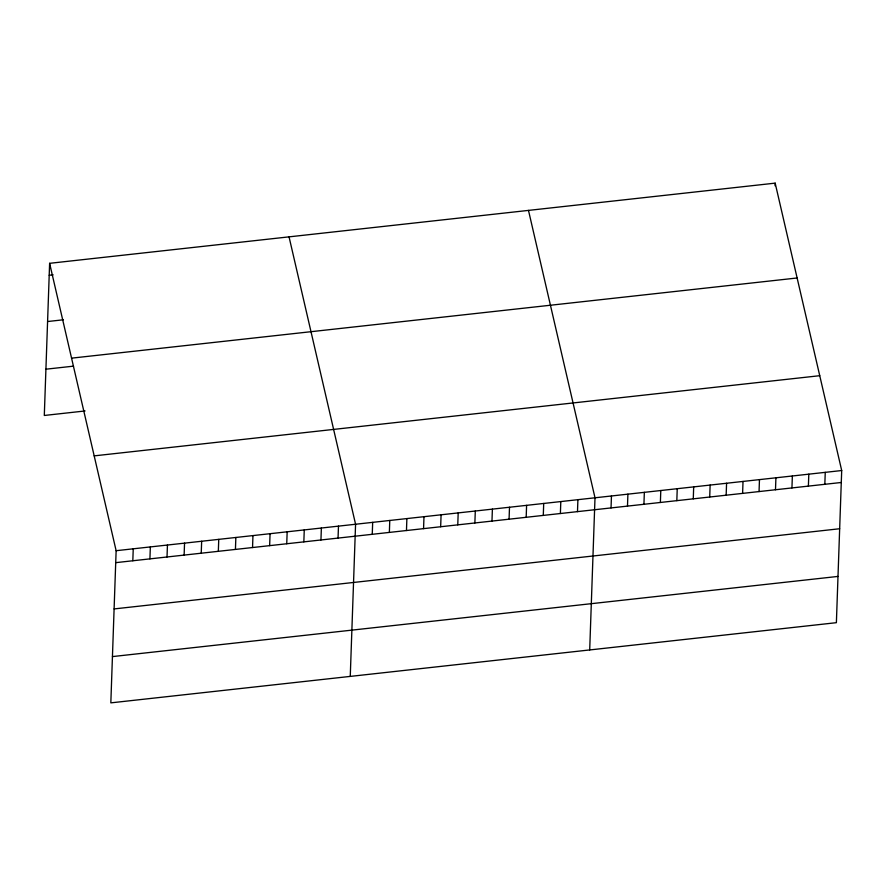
<?xml version="1.0" encoding="UTF-8"?>
<svg xmlns="http://www.w3.org/2000/svg" width="886" height="886" viewBox="0 0 886 886"><rect width="100%" height="100%" fill="white"/><g stroke="black" fill="none" stroke-linecap="round" stroke-linejoin="round"><path stroke-width="1.33" d="M49.616 263.319L116.132 550.704L110.828 702.864L836.384 622.681L841.7 470.532L775.172 183.136L49.616 263.319L44.3 415.468L85.078 410.96M132.822 560.76L133.243 548.822M149.922 558.878L150.343 546.928M167.022 556.984L167.443 545.034M184.133 555.09L184.543 543.151M201.233 553.207L201.654 541.257M218.333 551.313L218.753 539.364M235.432 549.42L235.853 537.481M252.543 547.537L252.953 535.587M269.643 545.643L270.064 533.704M286.743 543.76L287.164 531.81M303.843 541.867L304.263 529.917M320.954 539.973L321.363 528.034M338.053 538.09L338.474 526.14M350.258 676.406L355.574 524.246L289.046 236.861M372.253 534.302L372.674 522.363M389.364 532.42L389.774 520.47M406.464 530.526L406.884 518.576M423.563 528.632L423.984 516.693M440.663 526.749L441.084 514.799M457.774 524.855L458.184 512.916M474.874 522.962L475.295 511.023M491.974 521.079L492.394 509.129M509.073 519.185L509.494 507.246M526.184 517.302L526.594 505.352M543.284 515.408L543.705 503.458M560.384 513.515L560.805 501.576M577.484 511.632L577.905 499.682M589.699 649.947L595.004 497.788L528.488 210.403M611.041 507.922L611.451 495.972M627.487 506.105L627.897 494.155M643.934 504.289L644.343 492.339M660.38 502.473L660.79 490.523M676.826 500.656L677.236 488.707M693.273 498.829L693.683 486.89M709.719 497.013L710.129 485.074M726.155 495.196L726.575 483.258M742.601 493.38L743.022 481.441M759.047 491.564L759.468 479.614M775.084 185.794L775.172 183.136M775.494 489.748L775.914 477.798M791.94 487.931L792.361 475.981M808.386 486.115L808.807 474.165M824.833 484.299L825.254 472.349M49.195 275.258L53.138 274.826M47.578 321.529L63.371 319.791M71.567 358.154L797.134 277.982M45.917 369.196L73.538 366.151M94.182 455.869L819.749 375.697M116.132 550.704L841.7 470.532M115.723 562.654L841.279 482.482M114.106 608.926L839.662 528.743M112.433 656.592L838.001 576.421"/></g></svg>
